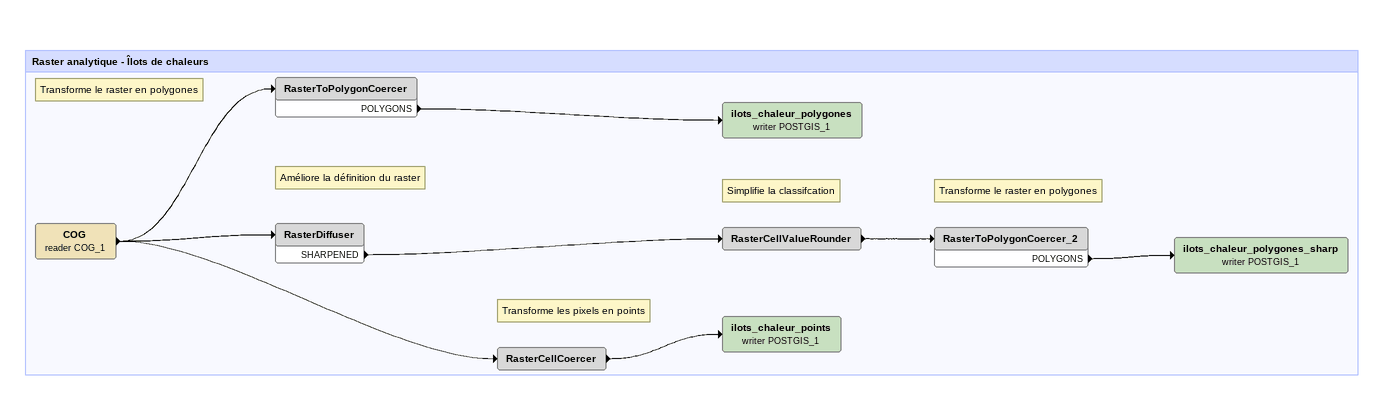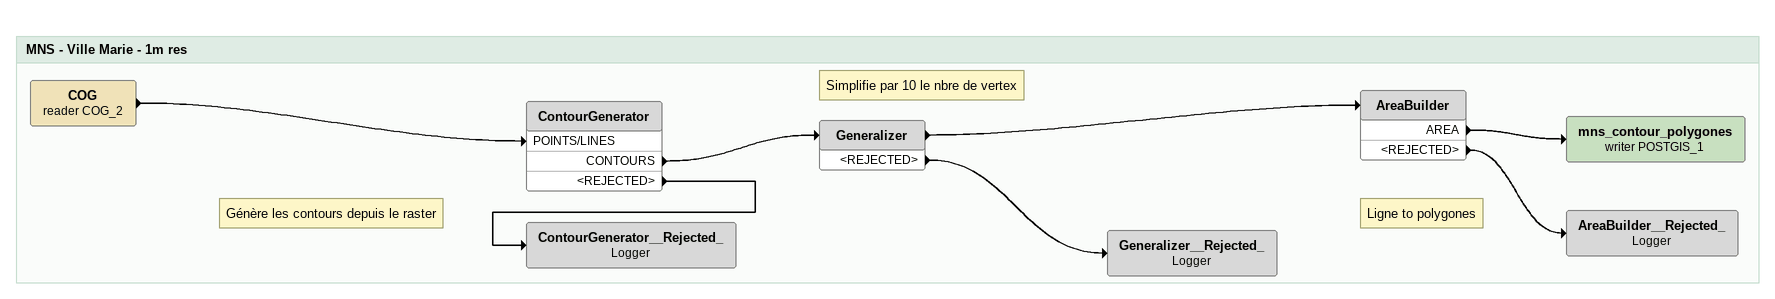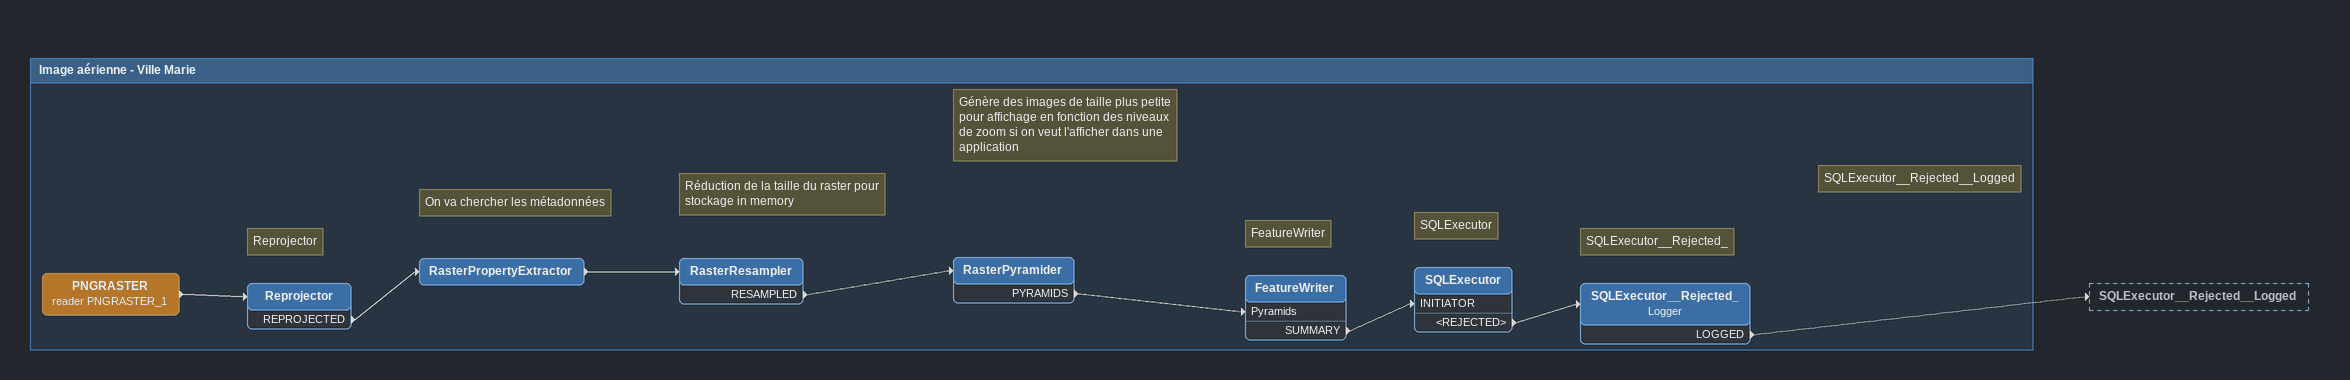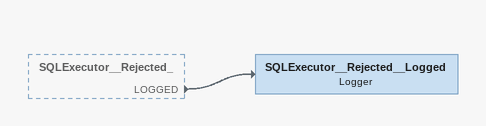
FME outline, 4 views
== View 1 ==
Bookmark: Raster analytique - Îlots de chaleurs
COG (reader COG_1)
    -> RasterToPolygonCoercer
    -> RasterDiffuser
    -> RasterCellCoercer
Note: Transforme le raster en polygones
RasterToPolygonCoercer
    POLYGONS -> ilots_chaleur_polygones (writer POSTGIS_1)
ilots_chaleur_polygones (writer POSTGIS_1)
Note: Améliore la définition du raster
RasterDiffuser
    SHARPENED -> RasterCellValueRounder
Note: Simplifie la classifcation
RasterCellValueRounder
    -> RasterToPolygonCoercer_2
Note: Transforme le raster en polygones
RasterToPolygonCoercer_2
    POLYGONS -> ilots_chaleur_polygones_sharp (writer POSTGIS_1)
ilots_chaleur_polygones_sharp (writer POSTGIS_1)
Note: Transforme les pixels en points
RasterCellCoercer
    -> ilots_chaleur_points (writer POSTGIS_1)
ilots_chaleur_points (writer POSTGIS_1)

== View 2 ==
Bookmark: MNS - Ville Marie - 1m res
COG (reader COG_2)
    -> ContourGenerator [POINTS/LINES]
Note: Génère les contours depuis le raster
ContourGenerator
    CONTOURS -> Generalizer
    <REJECTED> -> ContourGenerator__Rejected_
Note: Simplifie par 10 le nbre de vertex
Generalizer
    -> AreaBuilder
    <REJECTED> -> Generalizer__Rejected_
Note: Ligne to polygones
AreaBuilder
    AREA -> mns_contour_polygones (writer POSTGIS_1)
    <REJECTED> -> AreaBuilder__Rejected_
mns_contour_polygones (writer POSTGIS_1)
AreaBuilder__Rejected_: Logger
Generalizer__Rejected_: Logger
ContourGenerator__Rejected_: Logger

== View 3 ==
Bookmark: Image aérienne - Ville Marie
PNGRASTER (reader PNGRASTER_1)
    -> Reprojector
Note: Reprojector
Reprojector
    REPROJECTED -> RasterPropertyExtractor
Note: On va chercher les métadonnées
RasterPropertyExtractor
    -> RasterResampler
Note: Réduction de la taille du raster pour stockage in memory
RasterResampler
    RESAMPLED -> RasterPyramider
Note: Génère des images de taille plus petite pour affichage en fonction des niveaux de zoom si on veut l'afficher dans une application
RasterPyramider
    PYRAMIDS -> FeatureWriter [Pyramids]
Note: FeatureWriter
FeatureWriter
    SUMMARY -> SQLExecutor [INITIATOR]
Note: SQLExecutor
SQLExecutor
    <REJECTED> -> SQLExecutor__Rejected_
Note: SQLExecutor__Rejected_
Note: SQLExecutor__Rejected__Logged
SQLExecutor__Rejected_: Logger
    LOGGED -> SQLExecutor__Rejected__Logged

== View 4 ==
SQLExecutor__Rejected_ [outside]
    LOGGED -> SQLExecutor__Rejected__Logged
SQLExecutor__Rejected__Logged: Logger
